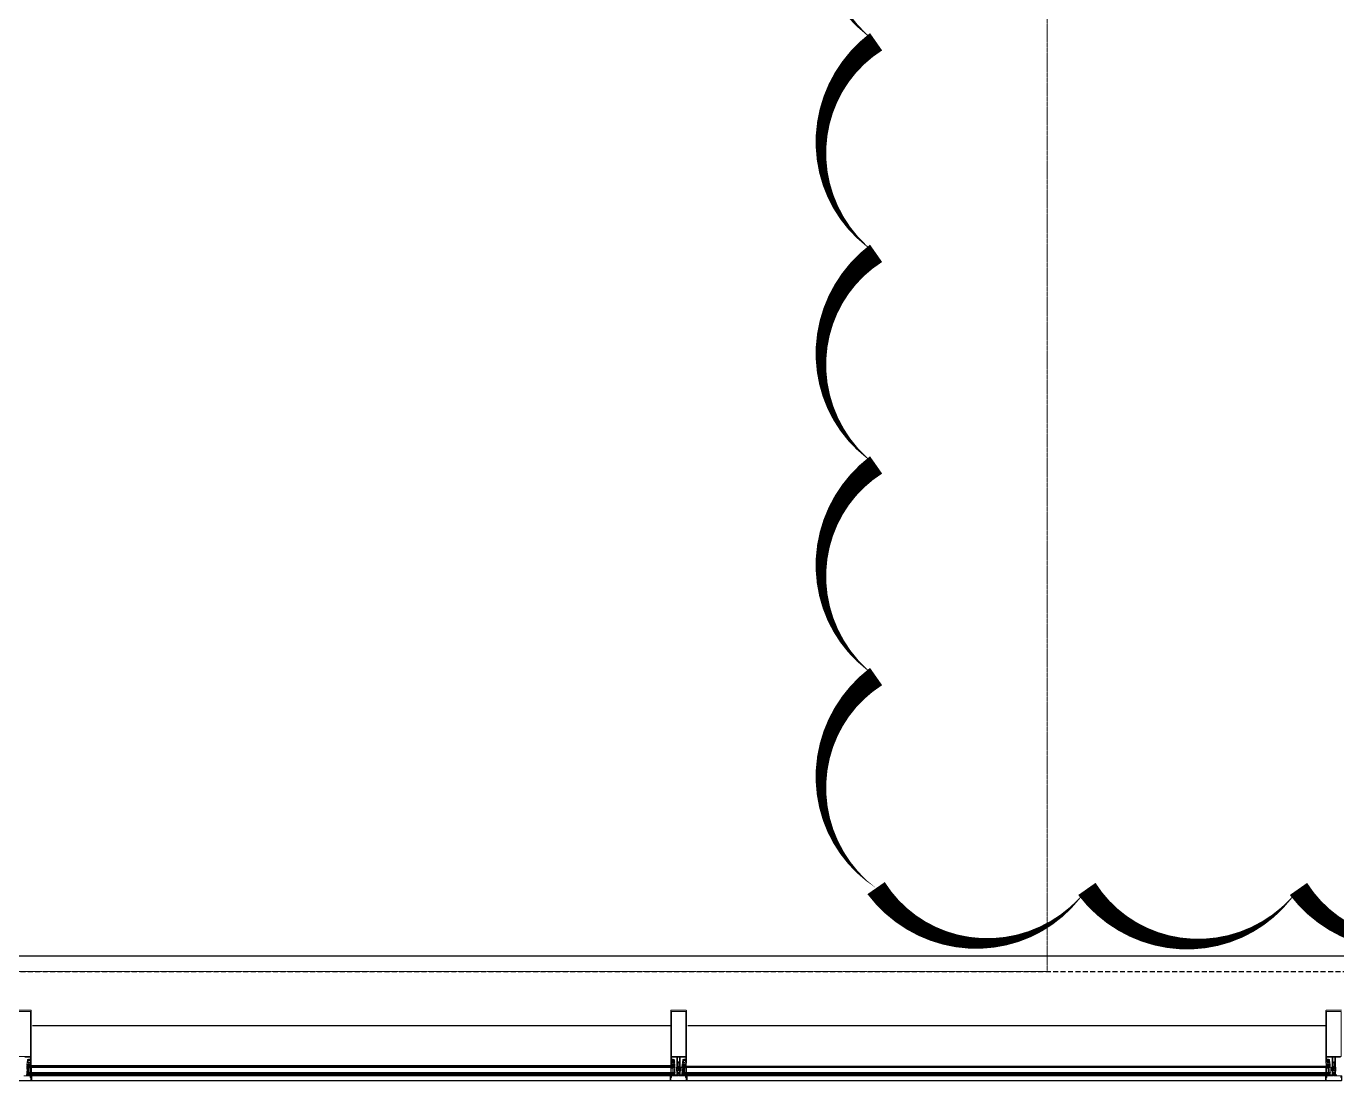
# Model space of a CAD drawing. Header units: metres. Extents: x -9891 to 773, y -8413 to 232.
# Drawn here: x -4027.5 to -3607.5, y -8413.1 to -8075.1 of the extents above; entities that cross this region are included whole.
import ezdxf

# ---------------------------------------------------------------- set-up
doc = ezdxf.new("R2010")
doc.units = ezdxf.units.M
doc.header["$LTSCALE"] = 0.01
doc.header["$MEASUREMENT"] = 0
doc.linetypes.add('DASHED2', pattern=[9.525, 6.35, -3.175])
doc.linetypes.add('HIDDEN', pattern=[9.525, 6.35, -3.175])
doc.layers.get('0').update_dxf_attribs({"color": 30, "lineweight": 0})
for name, color, linetype in [('AG-ELEV-02', 152, 'Continuous'), ('AG-Hidden', 9, 'HIDDEN'), ('CAM', 1, 'Continuous')]:
    doc.layers.add(name, color=color, linetype=linetype)
for name, color, linetype, lineweight in [('AG-Profile_Aluminium', 122, 'Continuous', 9), ('HOLD', 7, 'Continuous', 0), ('SP2-Flooring', 4, 'DASHED2', 9)]:
    doc.layers.add(name, color=color, linetype=linetype, lineweight=lineweight)

# ---------------------------------------------------------------- blocks, each defined once
blk = doc.blocks.new('Slab_9_1', base_point=(-85902.5, -46600))
at = {"layer": 'SP2-Flooring', "color": 209}
blk.add_lwpolyline([(-38980, -75100), (-38200, -75100), (-38200, -76100), (-33218.4, -76100), (-33218.4, -71000), (-33108.1, -71000), (-30850, -71000), (-30850, -67050), (-47400, -67050)], dxfattribs=at)
blk = doc.blocks.new('A$C33B82F70')
at = {"layer": 'AG-ELEV-02', "ltscale": 2.5}
for p, q in [((-33600, -8150), (-26000, -8150)), ((-29825, -8374.1), (-31870.4, -8374.1)), ((-27725, -8374.1), (-29770.4, -8374.1))]:
    blk.add_line(p, q, dxfattribs=at)
at = {"layer": 'AG-ELEV-02'}
for p, q in [((-29824, -8550), (-31876, -8550)), ((-29825.1, -8534.3), (-31874.9, -8534.3)), ((-31873.5, -8534.3), (-31873.5, -8550)), ((-29826.5, -8534.3), (-29826.5, -8550)), ((-29826.5, -8534.3), (-29826.5, -8550)), ((-27724, -8550), (-29776, -8550)), ((-27725.1, -8534.3), (-29774.9, -8534.3)), ((-29773.5, -8534.3), (-29773.5, -8550)), ((-27726.5, -8534.3), (-27726.5, -8550)), ((-27726.5, -8534.3), (-27726.5, -8550))]:
    blk.add_line(p, q, dxfattribs=at)
at = {"layer": 'AG-Hidden', "ltscale": 250}
blk.add_line((-33600, -8200), (-26000, -8200), dxfattribs=at)
at = {"layer": 'AG-Profile_Aluminium'}
for points in [[(-31924.5, -8324.1), (-31875.5, -8324.1, -0.400911), (-31875, -8324.6), (-31875, -8488.3, -0.414214), (-31875.5, -8488.8), (-31877.3, -8488.8, -0.280185), (-31877.8, -8488.6), (-31878.2, -8487.7), (-31878.2, -8487.3), (-31877, -8487.3), (-31877, -8484.3, 0.414214), (-31877.5, -8483.8), (-31880.7, -8483.8), (-31881.2, -8483.3), (-31881.7, -8483.8), (-31884.9, -8483.8, 0.414214), (-31885.4, -8484.3), (-31885.4, -8487.3), (-31884.2, -8487.3), (-31884.2, -8487.7), (-31884.6, -8488.6, -0.280185), (-31885.1, -8488.8), (-31886.1, -8488.8, -0.414214), (-31886.6, -8488.3), (-31886.6, -8483.3, -0.414214), (-31885.1, -8481.8), (-31883.2, -8481.8), (-31883.2, -8481.3, -0.414214), (-31882.7, -8480.8), (-31879.7, -8480.8, -0.414214), (-31879.2, -8481.3), (-31879.2, -8481.8), (-31877, -8481.8), (-31877, -8475.3, 0.414214), (-31878.5, -8473.8), (-31895, -8473.8)], [(-27678.5, -8473.8), (-27695, -8473.8), (-27695, -8490.8), (-27694.4, -8490.8), (-27694.4, -8491.6, -0.414898), (-27694.6, -8491.8), (-27695, -8491.8), (-27695, -8509.8), (-27696, -8510.8), (-27697, -8510.8, -0.401727), (-27698.2, -8509.7), (-27697.7, -8509.4), (-27698.2, -8509.2), (-27698.2, -8508.3), (-27698.2, -8508.3), (-27697.7, -8508), (-27698.2, -8507.7), (-27698.2, -8506.9), (-27697.7, -8506.6), (-27698.2, -8506.3), (-27698.2, -8505.5), (-27697.7, -8505.2), (-27698.2, -8504.9), (-27698.2, -8504.1), (-27697.7, -8503.8), (-27698.2, -8503.5), (-27698.2, -8502.7), (-27697.7, -8502.4), (-27698.2, -8502.1), (-27698.2, -8501.3), (-27697.7, -8501), (-27698.2, -8500.7), (-27698.2, -8499.9), (-27697.7, -8499.6), (-27698.2, -8499.3), (-27698.2, -8498.4), (-27697.7, -8498.2), (-27698.2, -8497.9), (-27698.2, -8497), (-27697.7, -8496.7), (-27698.2, -8496.4), (-27698.2, -8495.6), (-27697.7, -8495.3), (-27698.2, -8495), (-27698.2, -8494.2), (-27697.7, -8493.9), (-27698.2, -8493.6), (-27698.2, -8493.2), (-27699.6, -8491.7, 0.414204), (-27700.3, -8491.7), (-27701.8, -8493.2), (-27701.8, -8494.3), (-27702.3, -8494.6), (-27701.8, -8494.9), (-27701.8, -8495.7), (-27702.3, -8496), (-27701.8, -8496.3), (-27701.8, -8497.2), (-27702.3, -8497.4), (-27701.8, -8497.7), (-27701.8, -8498.6), (-27702.3, -8498.9), (-27701.8, -8499.1), (-27701.8, -8500), (-27702.3, -8500.3), (-27701.8, -8500.6), (-27701.8, -8501.4), (-27702.3, -8501.7), (-27701.8, -8502), (-27701.8, -8502.8), (-27702.3, -8503.1), (-27701.8, -8503.4), (-27701.8, -8504.2), (-27702.3, -8504.5), (-27701.8, -8504.8), (-27701.8, -8505.6), (-27702.3, -8505.9), (-27701.8, -8506.2), (-27701.8, -8507), (-27702.3, -8507.3), (-27701.8, -8507.6), (-27701.8, -8508.5), (-27702.3, -8508.7), (-27701.8, -8509), (-27701.8, -8509.9), (-27702.3, -8510.2), (-27702, -8510.3, -0.259555), (-27703, -8510.8), (-27704, -8510.8), (-27705, -8509.8), (-27705, -8491.8), (-27705.4, -8491.8, -0.414214), (-27705.6, -8491.6), (-27705.6, -8490.8), (-27705, -8490.8), (-27705, -8473.8), (-27721.5, -8473.8, 0.414214), (-27723, -8475.3), (-27723, -8481.8), (-27720.8, -8481.8), (-27720.8, -8481.3, -0.414214), (-27720.3, -8480.8), (-27717.3, -8480.8, -0.414214), (-27716.8, -8481.3), (-27716.8, -8481.8), (-27714.9, -8481.8, -0.414214), (-27713.4, -8483.3), (-27713.4, -8488.3, -0.414214), (-27713.9, -8488.8), (-27714.9, -8488.8, -0.280185), (-27715.4, -8488.6), (-27715.8, -8487.7), (-27715.8, -8487.3), (-27714.6, -8487.3), (-27714.6, -8484.3, 0.414214), (-27715.1, -8483.8), (-27718.3, -8483.8), (-27718.8, -8483.3), (-27719.3, -8483.8), (-27722.5, -8483.8, 0.414214), (-27723, -8484.3), (-27723, -8487.3), (-27721.8, -8487.3), (-27721.8, -8487.7), (-27722.2, -8488.6, -0.280185), (-27722.7, -8488.8), (-27724.5, -8488.8, -0.414214), (-27725, -8488.3), (-27725, -8324.6, -0.414214), (-27724.5, -8324.1), (-27675.5, -8324.1, -0.400911)]]:
    blk.add_lwpolyline(points, format="xyb", dxfattribs=at)
for points in [[(-31876.8, -8472), (-31923.1, -8472), (-31923.1, -8328.1), (-31876.8, -8328.1)], [(-29776.8, -8472), (-29823.1, -8472), (-29823.1, -8328.1), (-29776.8, -8328.1)], [(-27676.8, -8472), (-27723.1, -8472), (-27723.1, -8328.1), (-27676.8, -8328.1)], [(-29803, -8523.6), (-29797, -8523.6), (-29797, -8517.8), (-29803, -8517.8)], [(-27703, -8523.6), (-27697, -8523.6), (-27697, -8517.8), (-27703, -8517.8)]]:
    blk.add_lwpolyline(points, close=True, dxfattribs=at)
for points in [[(-29784.2, -8487.7), (-29784.6, -8488.6, -0.280185), (-29785.1, -8488.8), (-29786.1, -8488.8, -0.414214), (-29786.6, -8488.3), (-29786.6, -8483.3, -0.414214), (-29785.1, -8481.8), (-29783.2, -8481.8), (-29783.2, -8481.3, -0.414214), (-29782.7, -8480.8), (-29779.7, -8480.8, -0.414214), (-29779.2, -8481.3), (-29779.2, -8481.8), (-29777, -8481.8), (-29777, -8475.3, 0.414214), (-29778.5, -8473.8), (-29795, -8473.8), (-29795, -8490.8), (-29794.4, -8490.8), (-29794.4, -8491.6, -0.414898), (-29794.6, -8491.8), (-29795, -8491.8), (-29795, -8509.8), (-29796, -8510.8), (-29797, -8510.8, -0.401727), (-29798.2, -8509.7), (-29797.7, -8509.4), (-29798.2, -8509.2), (-29798.2, -8508.3), (-29798.2, -8508.3), (-29797.7, -8508), (-29798.2, -8507.7), (-29798.2, -8506.9), (-29797.7, -8506.6), (-29798.2, -8506.3), (-29798.2, -8505.5), (-29797.7, -8505.2), (-29798.2, -8504.9), (-29798.2, -8504.1), (-29797.7, -8503.8), (-29798.2, -8503.5), (-29798.2, -8502.7), (-29797.7, -8502.4), (-29798.2, -8502.1), (-29798.2, -8501.3), (-29797.7, -8501), (-29798.2, -8500.7), (-29798.2, -8499.9), (-29797.7, -8499.6), (-29798.2, -8499.3), (-29798.2, -8498.4), (-29797.7, -8498.2), (-29798.2, -8497.9), (-29798.2, -8497), (-29797.7, -8496.7), (-29798.2, -8496.4), (-29798.2, -8495.6), (-29797.7, -8495.3), (-29798.2, -8495), (-29798.2, -8494.2), (-29797.7, -8493.9), (-29798.2, -8493.6), (-29798.2, -8493.2), (-29799.6, -8491.7, 0.414204), (-29800.3, -8491.7), (-29801.8, -8493.2), (-29801.8, -8494.3), (-29802.3, -8494.6), (-29801.8, -8494.9), (-29801.8, -8495.7), (-29802.3, -8496), (-29801.8, -8496.3), (-29801.8, -8497.2), (-29802.3, -8497.4), (-29801.8, -8497.7), (-29801.8, -8498.6), (-29802.3, -8498.9), (-29801.8, -8499.1), (-29801.8, -8500), (-29802.3, -8500.3), (-29801.8, -8500.6), (-29801.8, -8501.4), (-29802.3, -8501.7), (-29801.8, -8502), (-29801.8, -8502.8), (-29802.3, -8503.1), (-29801.8, -8503.4), (-29801.8, -8504.2), (-29802.3, -8504.5), (-29801.8, -8504.8), (-29801.8, -8505.6), (-29802.3, -8505.9), (-29801.8, -8506.2), (-29801.8, -8507), (-29802.3, -8507.3), (-29801.8, -8507.6), (-29801.8, -8508.5), (-29802.3, -8508.7), (-29801.8, -8509), (-29801.8, -8509.9), (-29802.3, -8510.2), (-29802, -8510.3, -0.259555), (-29803, -8510.8), (-29804, -8510.8), (-29805, -8509.8), (-29805, -8491.8), (-29805.4, -8491.8, -0.414214), (-29805.6, -8491.6), (-29805.6, -8490.8), (-29805, -8490.8), (-29805, -8473.8), (-29821.5, -8473.8, 0.414214), (-29823, -8475.3), (-29823, -8481.8), (-29820.8, -8481.8), (-29820.8, -8481.3, -0.414214), (-29820.3, -8480.8), (-29817.3, -8480.8, -0.414214), (-29816.8, -8481.3), (-29816.8, -8481.8), (-29814.9, -8481.8, -0.414214), (-29813.4, -8483.3), (-29813.4, -8488.3, -0.414214), (-29813.9, -8488.8), (-29814.9, -8488.8, -0.280185), (-29815.4, -8488.6), (-29815.8, -8487.7), (-29815.8, -8487.3), (-29814.6, -8487.3), (-29814.6, -8484.3, 0.414214), (-29815.1, -8483.8), (-29818.3, -8483.8), (-29818.8, -8483.3), (-29819.3, -8483.8), (-29822.5, -8483.8, 0.414214), (-29823, -8484.3), (-29823, -8487.3), (-29821.8, -8487.3), (-29821.8, -8487.7), (-29822.2, -8488.6, -0.280185), (-29822.7, -8488.8), (-29824.5, -8488.8, -0.414214), (-29825, -8488.3), (-29825, -8324.6, -0.414214), (-29824.5, -8324.1), (-29775.5, -8324.1, -0.400911), (-29775, -8324.6), (-29775, -8488.3, -0.414214), (-29775.5, -8488.8), (-29777.3, -8488.8, -0.280185), (-29777.8, -8488.6), (-29778.2, -8487.7), (-29778.2, -8487.3), (-29777, -8487.3), (-29777, -8484.3, 0.414214), (-29777.5, -8483.8), (-29780.7, -8483.8), (-29781.2, -8483.3), (-29781.7, -8483.8), (-29784.9, -8483.8, 0.414214), (-29785.4, -8484.3), (-29785.4, -8487.3), (-29784.2, -8487.3)], [(-29799.6, -8489.1, 0.414204), (-29800.3, -8489.1), (-29802.3, -8491.1, -0.668177), (-29803.1, -8490.7), (-29803.1, -8473.8), (-29796.8, -8473.8), (-29796.8, -8490.7, -0.668169), (-29797.7, -8491.1)], [(-27699.6, -8489.1, 0.414204), (-27700.3, -8489.1), (-27702.3, -8491.1, -0.668177), (-27703.1, -8490.7), (-27703.1, -8473.8), (-27696.8, -8473.8), (-27696.8, -8490.7, -0.668169), (-27697.7, -8491.1)], [(-29798.2, -8529.1), (-29798.2, -8529.5), (-29797.8, -8530.4, 0.280182), (-29797.3, -8530.6), (-29795.5, -8530.6, 0.414214), (-29795, -8530.1), (-29795, -8520.7, -0.198912), (-29794.4, -8519.3), (-29793.6, -8518.4, 0.198912), (-29793, -8517), (-29793, -8507.1, 0.414214), (-29793.5, -8506.6), (-29794.3, -8506.6, 0.414214), (-29794.8, -8507.1), (-29794.8, -8515.4, -0.414156), (-29795.3, -8515.9), (-29798.7, -8515.9, -0.414272), (-29799.2, -8515.4), (-29799.2, -8514.4, -0.414214), (-29799.1, -8514.3), (-29798.8, -8514.3, -0.244698), (-29798.7, -8514.3), (-29798.1, -8515.3, 0.414214), (-29797.8, -8515.3), (-29797.4, -8515.1), (-29798.4, -8513.8, 0.244698), (-29798.6, -8513.7), (-29798.9, -8513.7, -0.414214), (-29799.2, -8513.4), (-29799.2, -8512.1, -0.414214), (-29799.1, -8512), (-29798.8, -8512, -0.244698), (-29798.7, -8512.1), (-29798.1, -8513.1, 0.414214), (-29797.8, -8513.1), (-29797.4, -8512.9), (-29798.4, -8511.6, 0.244698), (-29798.6, -8511.4), (-29798.9, -8511.4, -0.414214), (-29799.2, -8511.1), (-29799.2, -8509.9, -0.414214), (-29799.1, -8509.8), (-29798.8, -8509.8, -0.244698), (-29798.7, -8509.8), (-29798.1, -8510.8, 0.414214), (-29797.8, -8510.9), (-29797.4, -8510.7), (-29798.4, -8509.3, 0.244698), (-29798.6, -8509.2), (-29798.9, -8509.2, -0.414214), (-29799.2, -8508.9), (-29799.2, -8507.7, -0.414214), (-29799.1, -8507.6), (-29798.8, -8507.6, -0.244698), (-29798.7, -8507.6), (-29798.1, -8508.6, 0.414214), (-29797.8, -8508.7), (-29797.4, -8508.4), (-29798.4, -8507.1, 0.244698), (-29798.6, -8507), (-29798.9, -8507, -0.414214), (-29799.2, -8506.7), (-29799.2, -8505.4, -0.414214), (-29799.1, -8505.3), (-29799, -8505.3, -0.244698), (-29798.9, -8505.4), (-29798.1, -8506.6, 0.414214), (-29797.8, -8506.6), (-29797.4, -8506.4), (-29799.1, -8504.1, 0), (-29799.1, -8504.1, 0.244698), (-29799.9, -8503.6), (-29800.1, -8503.6, 0.244698), (-29801, -8504.1), (-29802.6, -8506.4), (-29802.2, -8506.6, 0.414214), (-29802, -8506.6), (-29801.1, -8505.4, -0.244698), (-29801.1, -8505.3), (-29800.9, -8505.3, -0.414214), (-29800.8, -8505.4), (-29800.8, -8506.7, -0.414214), (-29801.1, -8507), (-29801.4, -8507, 0.244698), (-29801.6, -8507.1), (-29802.6, -8508.4), (-29802.2, -8508.7, 0.414214), (-29802, -8508.6), (-29801.3, -8507.6, -0.244698), (-29801.2, -8507.6), (-29800.9, -8507.6, -0.414214), (-29800.8, -8507.7), (-29800.8, -8508.9, -0.414214), (-29801.1, -8509.2), (-29801.4, -8509.2, 0.244698), (-29801.6, -8509.3), (-29802.6, -8510.7), (-29802.2, -8510.9, 0.414214), (-29802, -8510.8), (-29801.3, -8509.8, -0.244698), (-29801.2, -8509.8), (-29800.9, -8509.8, -0.414214), (-29800.8, -8509.9), (-29800.8, -8511.1, -0.414214), (-29801.1, -8511.4), (-29801.4, -8511.4, 0.244698), (-29801.6, -8511.6), (-29802.6, -8512.9), (-29802.2, -8513.1, 0.414214), (-29802, -8513.1), (-29801.3, -8512.1, -0.244698), (-29801.2, -8512), (-29800.9, -8512, -0.414214), (-29800.8, -8512.1), (-29800.8, -8513.4, -0.414214), (-29801.1, -8513.7), (-29801.4, -8513.7, 0.244698), (-29801.6, -8513.8), (-29802.6, -8515.1), (-29802.2, -8515.3, 0.414214), (-29802, -8515.3), (-29801.3, -8514.3, -0.244698), (-29801.2, -8514.3), (-29800.9, -8514.3, -0.414214), (-29800.8, -8514.4), (-29800.8, -8515.4, -0.414214), (-29801.3, -8515.9), (-29804.7, -8515.9, -0.414214), (-29805.2, -8515.4), (-29805.2, -8507.1, 0.414214), (-29805.7, -8506.6), (-29806.5, -8506.6, 0.414214), (-29807, -8507.1), (-29807, -8517, 0.198912), (-29806.4, -8518.4), (-29805.6, -8519.3, -0.198912), (-29805, -8520.7), (-29805, -8530.1, 0.414214), (-29804.5, -8530.6), (-29802.7, -8530.6, 0.280182), (-29802.2, -8530.4), (-29801.8, -8529.5), (-29801.8, -8529.1), (-29803, -8529.1), (-29803, -8526.1, -0.414214), (-29802.5, -8525.6), (-29800.5, -8525.6), (-29800, -8525.1), (-29799.5, -8525.6), (-29797.5, -8525.6, -0.414214), (-29797, -8526.1), (-29797, -8529.1)], [(-27698.2, -8529.1), (-27698.2, -8529.5), (-27697.8, -8530.4, 0.280182), (-27697.3, -8530.6), (-27695.5, -8530.6, 0.414214), (-27695, -8530.1), (-27695, -8520.7, -0.198912), (-27694.4, -8519.3), (-27693.6, -8518.4, 0.198912), (-27693, -8517), (-27693, -8507.1, 0.414214), (-27693.5, -8506.6), (-27694.3, -8506.6, 0.414214), (-27694.8, -8507.1), (-27694.8, -8515.4, -0.414156), (-27695.3, -8515.9), (-27698.7, -8515.9, -0.414272), (-27699.2, -8515.4), (-27699.2, -8514.4, -0.414214), (-27699.1, -8514.3), (-27698.8, -8514.3, -0.244698), (-27698.7, -8514.3), (-27698.1, -8515.3, 0.414214), (-27697.8, -8515.3), (-27697.4, -8515.1), (-27698.4, -8513.8, 0.244698), (-27698.6, -8513.7), (-27698.9, -8513.7, -0.414214), (-27699.2, -8513.4), (-27699.2, -8512.1, -0.414214), (-27699.1, -8512), (-27698.8, -8512, -0.244698), (-27698.7, -8512.1), (-27698.1, -8513.1, 0.414214), (-27697.8, -8513.1), (-27697.4, -8512.9), (-27698.4, -8511.6, 0.244698), (-27698.6, -8511.4), (-27698.9, -8511.4, -0.414214), (-27699.2, -8511.1), (-27699.2, -8509.9, -0.414214), (-27699.1, -8509.8), (-27698.8, -8509.8, -0.244698), (-27698.7, -8509.8), (-27698.1, -8510.8, 0.414214), (-27697.8, -8510.9), (-27697.4, -8510.7), (-27698.4, -8509.3, 0.244698), (-27698.6, -8509.2), (-27698.9, -8509.2, -0.414214), (-27699.2, -8508.9), (-27699.2, -8507.7, -0.414214), (-27699.1, -8507.6), (-27698.8, -8507.6, -0.244698), (-27698.7, -8507.6), (-27698.1, -8508.6, 0.414214), (-27697.8, -8508.7), (-27697.4, -8508.4), (-27698.4, -8507.1, 0.244698), (-27698.6, -8507), (-27698.9, -8507, -0.414214), (-27699.2, -8506.7), (-27699.2, -8505.4, -0.414214), (-27699.1, -8505.3), (-27699, -8505.3, -0.244698), (-27698.9, -8505.4), (-27698.1, -8506.6, 0.414214), (-27697.8, -8506.6), (-27697.4, -8506.4), (-27699.1, -8504.1, 0), (-27699.1, -8504.1, 0.244698), (-27699.9, -8503.6), (-27700.1, -8503.6, 0.244698), (-27701, -8504.1), (-27702.6, -8506.4), (-27702.2, -8506.6, 0.414214), (-27702, -8506.6), (-27701.1, -8505.4, -0.244698), (-27701.1, -8505.3), (-27700.9, -8505.3, -0.414214), (-27700.8, -8505.4), (-27700.8, -8506.7, -0.414214), (-27701.1, -8507), (-27701.4, -8507, 0.244698), (-27701.6, -8507.1), (-27702.6, -8508.4), (-27702.2, -8508.7, 0.414214), (-27702, -8508.6), (-27701.3, -8507.6, -0.244698), (-27701.2, -8507.6), (-27700.9, -8507.6, -0.414214), (-27700.8, -8507.7), (-27700.8, -8508.9, -0.414214), (-27701.1, -8509.2), (-27701.4, -8509.2, 0.244698), (-27701.6, -8509.3), (-27702.6, -8510.7), (-27702.2, -8510.9, 0.414214), (-27702, -8510.8), (-27701.3, -8509.8, -0.244698), (-27701.2, -8509.8), (-27700.9, -8509.8, -0.414214), (-27700.8, -8509.9), (-27700.8, -8511.1, -0.414214), (-27701.1, -8511.4), (-27701.4, -8511.4, 0.244698), (-27701.6, -8511.6), (-27702.6, -8512.9), (-27702.2, -8513.1, 0.414214), (-27702, -8513.1), (-27701.3, -8512.1, -0.244698), (-27701.2, -8512), (-27700.9, -8512, -0.414214), (-27700.8, -8512.1), (-27700.8, -8513.4, -0.414214), (-27701.1, -8513.7), (-27701.4, -8513.7, 0.244698), (-27701.6, -8513.8), (-27702.6, -8515.1), (-27702.2, -8515.3, 0.414214), (-27702, -8515.3), (-27701.3, -8514.3, -0.244698), (-27701.2, -8514.3), (-27700.9, -8514.3, -0.414214), (-27700.8, -8514.4), (-27700.8, -8515.4, -0.414214), (-27701.3, -8515.9), (-27704.7, -8515.9, -0.414214), (-27705.2, -8515.4), (-27705.2, -8507.1, 0.414214), (-27705.7, -8506.6), (-27706.5, -8506.6, 0.414214), (-27707, -8507.1), (-27707, -8517, 0.198912), (-27706.4, -8518.4), (-27705.6, -8519.3, -0.198912), (-27705, -8520.7), (-27705, -8530.1, 0.414214), (-27704.5, -8530.6), (-27702.7, -8530.6, 0.280182), (-27702.2, -8530.4), (-27701.8, -8529.5), (-27701.8, -8529.1), (-27703, -8529.1), (-27703, -8526.1, -0.414214), (-27702.5, -8525.6), (-27700.5, -8525.6), (-27700, -8525.1), (-27699.5, -8525.6), (-27697.5, -8525.6, -0.414214), (-27697, -8526.1), (-27697, -8529.1)], [(-31900, -8548.7), (-31876, -8548.7, 0.415475), (-31875.8, -8548.5), (-31875.8, -8540.6), (-31877.2, -8539.5, -0.734294), (-31875.8, -8536.3, 0.180054), (-31875.2, -8536.1), (-31875.2, -8534.7, -1.029401), (-31874.5, -8534.7), (-31874.5, -8548.5, -0.414214), (-31876, -8550), (-31924, -8550, -0.414214), (-31925.5, -8548.5), (-31925.5, -8534.7, -1.029594), (-31924.8, -8534.7), (-31924.8, -8536.1, 0.18004), (-31924.2, -8536.3, -0.734976), (-31922.8, -8539.5), (-31924.2, -8540.6), (-31924.2, -8548.5, 0.415536), (-31924, -8548.7)], [(-29800, -8548.7), (-29776, -8548.7, 0.415475), (-29775.8, -8548.5), (-29775.8, -8540.6), (-29777.2, -8539.5, -0.734294), (-29775.8, -8536.3, 0.180054), (-29775.2, -8536.1), (-29775.2, -8534.7, -1.029401), (-29774.5, -8534.7), (-29774.5, -8548.5, -0.414214), (-29776, -8550), (-29824, -8550, -0.414214), (-29825.5, -8548.5), (-29825.5, -8534.7, -1.029594), (-29824.8, -8534.7), (-29824.8, -8536.1, 0.18004), (-29824.2, -8536.3, -0.734976), (-29822.8, -8539.5), (-29824.2, -8540.6), (-29824.2, -8548.5, 0.415536), (-29824, -8548.7)], [(-27700, -8548.7), (-27676, -8548.7, 0.415475), (-27675.8, -8548.5), (-27675.8, -8540.6), (-27677.2, -8539.5, -0.734294), (-27675.8, -8536.3, 0.180054), (-27675.2, -8536.1), (-27675.2, -8534.7, -1.029401), (-27674.5, -8534.7), (-27674.5, -8548.5, -0.414214), (-27676, -8550), (-27724, -8550, -0.414214), (-27725.5, -8548.5), (-27725.5, -8534.7, -1.029594), (-27724.8, -8534.7), (-27724.8, -8536.1, 0.18004), (-27724.2, -8536.3, -0.734976), (-27722.8, -8539.5), (-27724.2, -8540.6), (-27724.2, -8548.5, 0.415536), (-27724, -8548.7)]]:
    blk.add_lwpolyline(points, format="xyb", close=True, dxfattribs=at)
at = {"layer": 'AG-Profile_Aluminium', "color": 9}
for points in [[(-31885.1, -8501.9, -0.433199), (-31888.3, -8498.9), (-31887.4, -8490.1, 0.414214), (-31887.7, -8489.8), (-31888.1, -8489.8, -0.414214), (-31888.4, -8489.5), (-31888.4, -8489.1, -0.414214), (-31888.1, -8488.8), (-31885.1, -8488.8, 0.414214), (-31884.1, -8487.8), (-31884.1, -8486.5), (-31885.1, -8486.5), (-31885.1, -8486, -0.384615), (-31877.3, -8486), (-31877.3, -8486.5), (-31878.4, -8486.5), (-31878.4, -8487.8, 0.414214), (-31877.4, -8488.8), (-31875, -8488.8), (-31875.3, -8500.5, -0.213288), (-31876.7, -8501.8, 0.005109)], [(-31876.5, -8498.8), (-31877, -8498.8), (-31877.1, -8498.3), (-31885.3, -8497.4), (-31885.4, -8497.8), (-31885.9, -8497.8), (-31886.8, -8498.9, 0.436697), (-31884.6, -8500.9, -0.010178), (-31876.6, -8500.7, 0.26621), (-31876.3, -8500.2), (-31876, -8499.3, 0.414214)], [(-31884.3, -8495, -0.425894), (-31884.8, -8494.4), (-31884.4, -8492.3, -0.3686), (-31883.9, -8491.8), (-31879, -8491.8, -0.375315), (-31878.5, -8492.3), (-31878.1, -8495.1, -0.490444), (-31878.6, -8495.6)], [(-29814.9, -8501.9, 0.433199), (-29811.7, -8498.9), (-29812.6, -8490.1, -0.414214), (-29812.3, -8489.8), (-29811.9, -8489.8, 0.414214), (-29811.6, -8489.5), (-29811.6, -8489.1, 0.414214), (-29811.9, -8488.8), (-29814.9, -8488.8, -0.414214), (-29815.9, -8487.8), (-29815.9, -8486.5), (-29814.9, -8486.5), (-29814.9, -8486, 0.384615), (-29822.7, -8486), (-29822.7, -8486.5), (-29821.6, -8486.5), (-29821.6, -8487.8, -0.414214), (-29822.6, -8488.8), (-29825, -8488.8), (-29824.7, -8500.5, 0.213288), (-29823.3, -8501.8, -0.005109)], [(-29823.5, -8498.8), (-29823, -8498.8), (-29822.9, -8498.3), (-29814.7, -8497.4), (-29814.6, -8497.8), (-29814.1, -8497.8), (-29813.2, -8498.9, -0.436697), (-29815.4, -8500.9, 0.010178), (-29823.4, -8500.7, -0.26621), (-29823.7, -8500.2), (-29824, -8499.3, -0.414214)], [(-29815.7, -8495, 0.425894), (-29815.2, -8494.4), (-29815.6, -8492.3, 0.3686), (-29816.1, -8491.8), (-29821, -8491.8, 0.375315), (-29821.5, -8492.3), (-29821.9, -8495.1, 0.490444), (-29821.4, -8495.6)], [(-29817.4, -8485.7, 0.142901), (-29820.1, -8485.7), (-29820.1, -8488.5, 0.414214), (-29819.8, -8488.8), (-29817.7, -8488.8, 0.414214), (-29817.4, -8488.5)], [(-29785.1, -8501.9, -0.433199), (-29788.3, -8498.9), (-29787.4, -8490.1, 0.414214), (-29787.7, -8489.8), (-29788.1, -8489.8, -0.414214), (-29788.4, -8489.5), (-29788.4, -8489.1, -0.414214), (-29788.1, -8488.8), (-29785.1, -8488.8, 0.414214), (-29784.1, -8487.8), (-29784.1, -8486.5), (-29785.1, -8486.5), (-29785.1, -8486, -0.384615), (-29777.3, -8486), (-29777.3, -8486.5), (-29778.4, -8486.5), (-29778.4, -8487.8, 0.414214), (-29777.4, -8488.8), (-29775, -8488.8), (-29775.3, -8500.5, -0.213288), (-29776.7, -8501.8, 0.005109)], [(-29776.5, -8498.8), (-29777, -8498.8), (-29777.1, -8498.3), (-29785.3, -8497.4), (-29785.4, -8497.8), (-29785.9, -8497.8), (-29786.8, -8498.9, 0.436697), (-29784.6, -8500.9, -0.010178), (-29776.6, -8500.7, 0.26621), (-29776.3, -8500.2), (-29776, -8499.3, 0.414214)], [(-29784.3, -8495, -0.425894), (-29784.8, -8494.4), (-29784.4, -8492.3, -0.3686), (-29783.9, -8491.8), (-29779, -8491.8, -0.375315), (-29778.5, -8492.3), (-29778.1, -8495.1, -0.490444), (-29778.6, -8495.6)], [(-27714.9, -8501.9, 0.433199), (-27711.7, -8498.9), (-27712.6, -8490.1, -0.414214), (-27712.3, -8489.8), (-27711.9, -8489.8, 0.414214), (-27711.6, -8489.5), (-27711.6, -8489.1, 0.414214), (-27711.9, -8488.8), (-27714.9, -8488.8, -0.414214), (-27715.9, -8487.8), (-27715.9, -8486.5), (-27714.9, -8486.5), (-27714.9, -8486, 0.384615), (-27722.7, -8486), (-27722.7, -8486.5), (-27721.6, -8486.5), (-27721.6, -8487.8, -0.414214), (-27722.6, -8488.8), (-27725, -8488.8), (-27724.7, -8500.5, 0.213288), (-27723.3, -8501.8, -0.005109)], [(-27723.5, -8498.8), (-27723, -8498.8), (-27722.9, -8498.3), (-27714.7, -8497.4), (-27714.6, -8497.8), (-27714.1, -8497.8), (-27713.2, -8498.9, -0.436697), (-27715.4, -8500.9, 0.010178), (-27723.4, -8500.7, -0.26621), (-27723.7, -8500.2), (-27724, -8499.3, -0.414214)], [(-27715.7, -8495, 0.425894), (-27715.2, -8494.4), (-27715.6, -8492.3, 0.3686), (-27716.1, -8491.8), (-27721, -8491.8, 0.375315), (-27721.5, -8492.3), (-27721.9, -8495.1, 0.490444), (-27721.4, -8495.6)], [(-27717.4, -8485.7, 0.142901), (-27720.1, -8485.7), (-27720.1, -8488.5, 0.414214), (-27719.8, -8488.8), (-27717.7, -8488.8, 0.414214), (-27717.4, -8488.5)], [(-29786.4, -8530.5), (-29786.8, -8531.4), (-29787.7, -8531.4), (-29787.4, -8530.5, 0.834458), (-29787.9, -8530.5), (-29788.3, -8531.4), (-29789.2, -8531.4), (-29788.9, -8530.5, 0.834458), (-29789.4, -8530.5), (-29789.8, -8531.4), (-29790.7, -8531.4), (-29790.8, -8531.1, 0.363249), (-29791, -8530.9), (-29797.4, -8530.9, -0.414214), (-29798.4, -8529.9), (-29798.4, -8529.1), (-29797.3, -8529.1), (-29797.3, -8528.6, 0.543452), (-29802.7, -8528.6), (-29802.7, -8529.1), (-29801.7, -8529.1), (-29801.7, -8529.9, -0.414214), (-29802.7, -8530.9), (-29809, -8530.9, 0.363249), (-29809.3, -8531.1), (-29809.3, -8531.4), (-29810.2, -8531.4), (-29810.8, -8530.6, 0.834458), (-29811.3, -8530.6), (-29810.8, -8531.4), (-29811.7, -8531.4), (-29812.3, -8530.6, 0.834458), (-29812.8, -8530.6), (-29812.3, -8531.4), (-29813.2, -8531.4), (-29813.8, -8530.6, 0.834458), (-29814.3, -8530.6), (-29813.8, -8531.4), (-29814.7, -8531.4), (-29815.3, -8530.6, 0.834458), (-29815.8, -8530.6), (-29815.3, -8531.4), (-29816.2, -8531.4), (-29816.8, -8530.6, 0.834458), (-29817.3, -8530.6), (-29816.8, -8531.4), (-29817.7, -8531.4), (-29818.3, -8530.6, 0.834458), (-29818.8, -8530.6), (-29818.3, -8531.4), (-29819.2, -8531.4), (-29819.8, -8530.6, 0.834458), (-29820.3, -8530.6), (-29819.8, -8531.4), (-29820.7, -8531.4), (-29821.3, -8530.6, 0.834458), (-29821.8, -8530.6), (-29821.3, -8531.4), (-29822.2, -8531.4), (-29822.8, -8530.6, 0.834458), (-29823.3, -8530.6), (-29822.8, -8531.4), (-29823.7, -8531.4), (-29824.3, -8530.6, 0.833224), (-29824.8, -8530.6), (-29824.8, -8530.7, -0.121295), (-29824.5, -8531.5, -0.083975), (-29826.7, -8530.4, 0.853065), (-29826.9, -8530.8, -0.075674), (-29825.1, -8533.1, 0.344474), (-29824.1, -8533.9), (-29802.2, -8533.9, 0.253164), (-29801.4, -8533.4, -0.541002), (-29798.6, -8533.4, 0.253164), (-29797.8, -8533.9), (-29775.9, -8533.9, 0.344474), (-29774.9, -8533.1, -0.075525), (-29773.2, -8530.8, 0.853065), (-29773.5, -8530.4, -0.085692), (-29775.5, -8531.5, -0.114183), (-29775.3, -8530.6), (-29775.4, -8530.5, 0.833224), (-29775.9, -8530.5), (-29776.3, -8531.4), (-29777.2, -8531.4), (-29776.9, -8530.5, 0.834458), (-29777.4, -8530.5), (-29777.8, -8531.4), (-29778.7, -8531.4), (-29778.4, -8530.5, 0.834458), (-29778.9, -8530.5), (-29779.3, -8531.4), (-29780.2, -8531.4), (-29779.9, -8530.5, 0.834458), (-29780.4, -8530.5), (-29780.8, -8531.4), (-29781.7, -8531.4), (-29781.4, -8530.5, 0.834458), (-29781.9, -8530.5), (-29782.3, -8531.4), (-29783.2, -8531.4), (-29782.9, -8530.5, 0.834458), (-29783.4, -8530.5), (-29783.8, -8531.4), (-29784.7, -8531.4), (-29784.4, -8530.5, 0.834458), (-29784.9, -8530.5), (-29785.3, -8531.4), (-29786.2, -8531.4), (-29785.9, -8530.5, 0.834458)]]:
    blk.add_lwpolyline(points, format="xyb", close=True, dxfattribs=at)
for points in [[(-31897.8, -8533.9), (-31875.9, -8533.9, 0.344474), (-31874.9, -8533.1, -0.075525), (-31873.2, -8530.8, 0.853065), (-31873.5, -8530.4, -0.085692), (-31875.5, -8531.5, -0.114183), (-31875.3, -8530.6), (-31875.4, -8530.5, 0.833224), (-31875.9, -8530.5), (-31876.3, -8531.4), (-31877.2, -8531.4), (-31876.9, -8530.5, 0.834458), (-31877.4, -8530.5), (-31877.8, -8531.4), (-31878.7, -8531.4), (-31878.4, -8530.5, 0.834458), (-31878.9, -8530.5), (-31879.3, -8531.4), (-31880.2, -8531.4), (-31879.9, -8530.5, 0.834458), (-31880.4, -8530.5), (-31880.8, -8531.4), (-31881.7, -8531.4), (-31881.4, -8530.5, 0.834458), (-31881.9, -8530.5), (-31882.3, -8531.4), (-31883.2, -8531.4), (-31882.9, -8530.5, 0.834458), (-31883.4, -8530.5), (-31883.8, -8531.4), (-31884.7, -8531.4), (-31884.4, -8530.5, 0.834458), (-31884.9, -8530.5), (-31885.3, -8531.4), (-31886.2, -8531.4), (-31885.9, -8530.5, 0.834458), (-31886.4, -8530.5), (-31886.8, -8531.4), (-31887.7, -8531.4), (-31887.4, -8530.5, 0.834458), (-31887.9, -8530.5), (-31888.3, -8531.4), (-31889.2, -8531.4), (-31888.9, -8530.5, 0.834458), (-31889.4, -8530.5), (-31889.8, -8531.4), (-31890.7, -8531.4)], [(-27689.8, -8531.4), (-27690.7, -8531.4), (-27690.8, -8531.1, 0.363249), (-27691, -8530.9), (-27697.4, -8530.9, -0.414214), (-27698.4, -8529.9), (-27698.4, -8529.1), (-27697.3, -8529.1), (-27697.3, -8528.6, 0.543452), (-27702.7, -8528.6), (-27702.7, -8529.1), (-27701.7, -8529.1), (-27701.7, -8529.9, -0.414214), (-27702.7, -8530.9), (-27709, -8530.9, 0.363249), (-27709.3, -8531.1), (-27709.3, -8531.4), (-27710.2, -8531.4), (-27710.8, -8530.6, 0.834458), (-27711.3, -8530.6), (-27710.8, -8531.4), (-27711.7, -8531.4), (-27712.3, -8530.6, 0.834458), (-27712.8, -8530.6), (-27712.3, -8531.4), (-27713.2, -8531.4), (-27713.8, -8530.6, 0.834458), (-27714.3, -8530.6), (-27713.8, -8531.4), (-27714.7, -8531.4), (-27715.3, -8530.6, 0.834458), (-27715.8, -8530.6), (-27715.3, -8531.4), (-27716.2, -8531.4), (-27716.8, -8530.6, 0.834458), (-27717.3, -8530.6), (-27716.8, -8531.4), (-27717.7, -8531.4), (-27718.3, -8530.6, 0.834458), (-27718.8, -8530.6), (-27718.3, -8531.4), (-27719.2, -8531.4), (-27719.8, -8530.6, 0.834458), (-27720.3, -8530.6), (-27719.8, -8531.4), (-27720.7, -8531.4), (-27721.3, -8530.6, 0.834458), (-27721.8, -8530.6), (-27721.3, -8531.4), (-27722.2, -8531.4), (-27722.8, -8530.6, 0.834458), (-27723.3, -8530.6), (-27722.8, -8531.4), (-27723.7, -8531.4), (-27724.3, -8530.6, 0.833224), (-27724.8, -8530.6), (-27724.8, -8530.7, -0.121295), (-27724.5, -8531.5, -0.083975), (-27726.7, -8530.4, 0.853065), (-27726.9, -8530.8, -0.075674), (-27725.1, -8533.1, 0.344474), (-27724.1, -8533.9), (-27702.2, -8533.9, 0.253164), (-27701.4, -8533.4, -0.541002), (-27698.6, -8533.4, 0.253164), (-27697.8, -8533.9), (-27675.9, -8533.9, 0.344474)]]:
    blk.add_lwpolyline(points, format="xyb", dxfattribs=at)
at = {"layer": 'CAM'}
for p, q in [((-29812.1, -8501.8), (-31887.9, -8501.8)), ((-31887.9, -8507.8), (-31887.9, -8501.8)), ((-29812.1, -8503.8), (-31887.9, -8503.8)), ((-29812.1, -8505.8), (-31887.9, -8505.8)), ((-29812.1, -8507.8), (-31887.9, -8507.8)), ((-29812.1, -8524.8), (-31887.9, -8524.8)), ((-31887.9, -8530.8), (-31887.9, -8524.8)), ((-29812.1, -8507.8), (-29812.1, -8501.8)), ((-29812.1, -8530.8), (-29812.1, -8524.8)), ((-29787.9, -8507.8), (-29787.9, -8501.8)), ((-27712.1, -8503.8), (-29787.9, -8503.8)), ((-27712.1, -8505.8), (-29787.9, -8505.8)), ((-27712.1, -8507.8), (-29787.9, -8507.8)), ((-27712.1, -8524.8), (-29787.9, -8524.8)), ((-29787.9, -8530.8), (-29787.9, -8524.8)), ((-27712.1, -8507.8), (-27712.1, -8501.8)), ((-27712.1, -8530.8), (-27712.1, -8524.8)), ((-29812.1, -8526.8), (-31887.9, -8526.8)), ((-29812.1, -8528.8), (-31887.9, -8528.8)), ((-29812.1, -8530.8), (-31887.9, -8530.8)), ((-27712.1, -8526.8), (-29787.9, -8526.8)), ((-27712.1, -8528.8), (-29787.9, -8528.8)), ((-27712.1, -8530.8), (-29787.9, -8530.8))]:
    blk.add_line(p, q, dxfattribs=at)
for points in [[(-31875.2, -8507.8), (-31875.2, -8524.8), (-31880.9, -8524.8), (-31882.9, -8522.8), (-31882.9, -8509.8), (-31880.9, -8507.8)], [(-31875.9, -8508.5), (-31880.6, -8508.5), (-31882.2, -8510.1), (-31882.2, -8522.6), (-31880.6, -8524.1), (-31875.9, -8524.1)], [(-29824.8, -8507.8), (-29824.8, -8524.8), (-29819.1, -8524.8), (-29817.1, -8522.8), (-29817.1, -8509.8), (-29819.1, -8507.8)], [(-29824.1, -8508.5), (-29819.4, -8508.5), (-29817.8, -8510.1), (-29817.8, -8522.6), (-29819.4, -8524.1), (-29824.1, -8524.1)], [(-29775.2, -8507.8), (-29775.2, -8524.8), (-29780.9, -8524.8), (-29782.9, -8522.8), (-29782.9, -8509.8), (-29780.9, -8507.8)], [(-29775.9, -8508.5), (-29780.6, -8508.5), (-29782.2, -8510.1), (-29782.2, -8522.6), (-29780.6, -8524.1), (-29775.9, -8524.1)], [(-27724.8, -8507.8), (-27724.8, -8524.8), (-27719.1, -8524.8), (-27717.1, -8522.8), (-27717.1, -8509.8), (-27719.1, -8507.8)], [(-27724.1, -8508.5), (-27719.4, -8508.5), (-27717.8, -8510.1), (-27717.8, -8522.6), (-27719.4, -8524.1), (-27724.1, -8524.1)]]:
    blk.add_lwpolyline(points, close=True, dxfattribs=at)
for centre, start, end in [((-31927.2, -8516.3), 347.7895, 12.2105), ((-29772.8, -8516.3), 167.7895, 192.2105), ((-29827.2, -8516.3), 347.7895, 12.2105), ((-27672.8, -8516.3), 167.7895, 192.2105)]:
    blk.add_arc(centre, 40.2, start, end, dxfattribs=at)

msp = doc.modelspace()

# ---------------------------------------------------------------- linework, layer by layer
at = {"layer": 'HOLD'}
msp.add_lwpolyline([(-3551.96, -8351.61, 0, 6.78, -0.520567), (-3619.77, -8351.61, 0, 6.78, -0.520567), (-3687.58, -8351.61, 0, 6.78, -0.520567), (-3755.13, -8351.34, 0, 6.78, -0.520567), (-3755.13, -8283.53, 0, 6.78, -0.520567), (-3755.13, -8215.71, 0, 6.78, -0.520567), (-3755.13, -8147.9, 0, 6.78, -0.520567), (-3755.13, -8080.09, 0, 6.78, -0.520567), (-3755.13, -8012.27, 0, 6.78, -0.520567), (-3755.13, -7944.46, 0, 6.78, -0.520567), (-3755.13, -7876.64, 0, 6.78, -0.520567), (-3755.13, -7834.79, 0, 6.78, -0.520567), (-3687.32, -7834.79, 0, 6.78, -0.520567), (-3619.51, -7834.79, 0, 6.78, -0.520567), (-3551.69, -7834.79, 0, 6.78, -0.520567)], format="xyseb", dxfattribs=at)

# ---------------------------------------------------------------- block references
at = {"xscale": 0.1, "yscale": 0.1, "zscale": 0.1}
msp.add_blockref('A$C33B82F70', (-838.44, -7558.09), dxfattribs=at)
at = {"layer": 'SP2-Flooring', "color": 7, "linetype": 'Continuous', "lineweight": 20, "xscale": 0.1, "yscale": 0.1, "zscale": 0.1}
msp.add_blockref('Slab_9_1', (-8968.69, -5428.09), dxfattribs=at)

doc.saveas('drawing.dxf')
